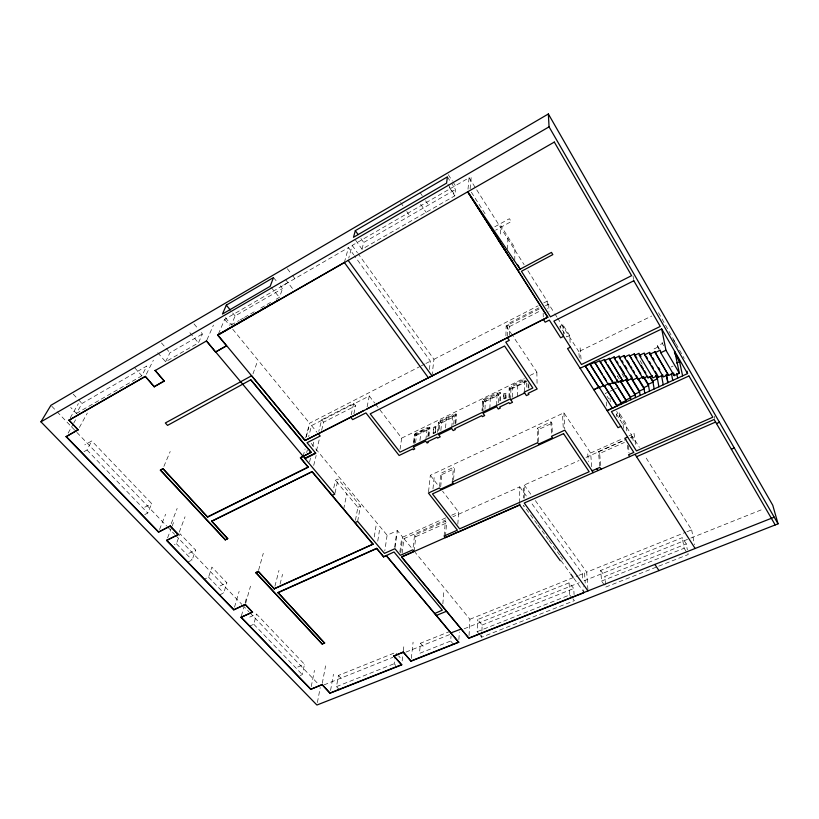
<?xml version="1.0" encoding="UTF-8"?>
<svg xmlns="http://www.w3.org/2000/svg" width="819" height="819" viewBox="0 0 819 819"><rect width="100%" height="100%" fill="white"/><g stroke="black" fill="none" stroke-linecap="round" stroke-linejoin="round"><path stroke-width="0.61" stroke-dasharray="4.09 3.07" d="M519.696 502.733L519.737 486.844L452.897 516.789M517.669 396.376L517.741 382.514M514.752 260.381L514.895 247.87L500.859 225.686L500.481 236.671M512.561 397.246L512.674 388.39L510.923 385.841L524.6 379.177L526.33 381.746L512.674 388.39M510.728 399.723L510.923 385.841M509.756 397.573L509.889 389.056L509.162 387.981L524.723 380.395M509.377 335.34L509.531 326.576L507.719 323.843L541.799 306.367M508.998 397.717L509.162 387.981M505.978 398.167L505.681 392.608L503.828 393.509L503.705 398.484L504.115 399.068L505.978 398.167L505.681 392.608M507.463 336.343L507.719 323.843M504.115 399.068L503.828 393.509M507.637 249.201L507.913 236.845M505.917 335.882L506.142 325.89L539.752 308.671M500.542 400.706L500.737 393.376L500.071 392.414L482.483 400.982L481.992 410.78M499.825 400.952L500.071 392.414M498.454 402.682L498.689 395.075L497.072 392.751L483.701 399.283L483.138 410.708M496.662 405.415L497.072 392.751M572.839 598.73L574.406 600.634L481.654 637.192L481.848 632.329M481.9 631.111L482.135 625.03L477.682 619.543L569.103 582.811L573.75 588.482L574.078 594.563M489.854 408.701L490.366 396.027M479.402 634.438L477.139 631.684L477.682 619.543M484.961 409.213L485.319 401.576L483.701 399.283M482.729 410.514L483.159 401.945L482.483 400.982M469.041 635.534L469.891 619.266L415.223 552.415M458.875 639.567L459.346 632.053M457.821 524.15L458.681 512.09L442.588 491.205M453.726 644.614L450.685 641.011L451.044 635.913M453.572 479.709L454.443 468.724L453.45 467.403L440.847 473.29L439.568 486.721M452.262 482.043L453.45 467.403M442.833 603.951L443.837 591.564M455.855 423.392L456.562 414.762L455.948 413.923L438.534 422.409L437.5 432.299M445.475 536.373L446.601 522.921L445.382 521.355L414.578 535.114L412.991 548.597M455.129 423.771L455.948 413.923M444.133 536.025L445.382 521.355M453.716 424.273L454.361 416.687L452.856 414.629L440.1 420.843L439.066 430.968M451.75 427.242L452.856 414.629M470.116 188.851L471.253 176.505M440.694 486.814L441.84 474.59L440.847 473.29M467.997 189.179L469.082 177.764L352.19 245.413L348.751 258.036M445.505 427.856L446.468 417.741M450.255 631.275L420.454 643.243L419.441 653.429L450.685 641.011M440.857 430.497L441.615 422.891L440.1 420.843M432.985 488.83L434.285 476.146M438.38 430.661L439.148 423.249L438.534 422.409M435.616 432.627L435.749 426.259L433.671 427.272L433.036 432.985L433.527 433.64L435.616 432.627L435.749 426.259M428.552 491.758L430.323 475.286L563.892 412.817L590.612 453.02L592.086 470.823M411.343 658.425L413.083 642.168M433.527 433.64L433.671 427.272M428.409 435.667L429.381 427.211L414.578 434.428L413.452 442.905M428.972 436.414L429.934 427.958L429.381 427.211M414.097 551.351L415.806 536.64L414.578 535.114M427.805 436.844L428.654 429.432L427.272 427.59L415.12 433.517L413.81 443.407M402.16 660.882L403.163 652.129M403.317 650.88L403.89 645.874M425.819 439.926L427.272 427.59M355.63 240.254L361.998 249.181L454.77 195.854L455.518 189.476L451.464 183.169M431.982 375.89L433.957 359.326L358.138 253.695M395.741 665.448L394.185 663.707L394.799 658.722M419.942 440.438L421.181 430.559M429.351 369.461L430.384 361.169L354.463 255.804M415.54 442.772L416.513 435.339L415.12 433.517M402.098 553.204L403.972 538.656L445.915 519.911M414.015 443.642L415.131 435.165L414.578 434.428M399.867 552.006L401.464 539.885M400.686 552.897L402.733 537.141L397.389 530.599L387.111 535.237L384.787 550.962M394.676 547.143L396.509 533.845M395.065 547.512L397.389 530.599M400.041 449.273L401.689 438.114L375.44 404.033M377.754 541.113L379.463 530.262M374.252 536.916L376.003 526.085M339.65 689.977L336.486 686.639L338.442 675.44L395.567 652.487L397.87 655.077M330.559 690.478L333.466 674.262M357.647 521.416L360.452 506.081L338.042 479.013L335.432 480.282L333.405 489.588M355.456 520.27L357.862 507.289L335.432 480.282M322.287 683.312L325.563 665.888M317.393 702.528L320.229 687.561M311.24 686.588L314.445 670.423M367.117 406.869L369.267 396.017L311.527 425.593L308.65 436.588M343.673 509.131L346.744 493.898M300.082 675.521L302.324 674.6L304.484 664.26L256.531 614.086L249.775 617.086M353.869 413.882L355.579 405.835L353.654 403.388L321.683 419.768L318.786 431.326M351.177 414.854L353.654 403.388M335.043 492.966L338.042 479.013M313.708 465.417L316.154 455.487M316.441 450.839L319.195 439.772M321.611 430.272L323.628 422.174L355.579 405.835M280.088 584.06L282.535 574.354M312.735 446.14L313.984 441.226M309.531 462.039L310.79 457.084M274.928 586.199L278.972 570.454M361.998 249.181L363.718 242.465L455.518 189.476M306.685 452.508L307.32 450.051M303.122 456.326L305.057 448.945M305.702 437.858L309.592 423.228L420.219 366.39M306.286 436.732L308.876 426.955M249.252 626.269L253.798 624.273L256.531 614.086M258.609 570.157L263.288 553.316M344.359 262.489L348.505 247.543L353.716 254.781M241.41 615.878L243.816 607.35M245.198 602.487L246.222 598.832M245.69 603.204L250.481 586.209M234.521 607.166L239.128 591.39M219.175 595.055L223.751 592.956L226.873 582.811L211.875 567.117L208.558 577.19L203.972 579.35M187.51 562.223L192.127 560.012L195.618 550.081L180.098 533.845L176.402 543.693L174.416 544.666M252.979 373.884L256.746 363.37M276.167 299.222L279.443 297.338L282.627 288.503L280.333 285.77M179.269 532.094L185.043 516.789M167.588 537.878L171.703 527.272M172.154 526.085L173.526 522.553M171.222 523.669L177.16 508.425M159.521 529.524L165.622 514.26M225.43 317.68L231.367 324.959L235.104 315.95L282.627 288.503M144.758 514.578L147.748 513.042L151.71 503.644L91.789 440.929L84.807 444.83M163.892 466.38L170.198 451.535M218.407 334.019L224.672 319.369L348.505 247.543M206.972 339.824L213.442 325.112M157.78 352.774L165.602 361.752L198.444 342.874L202.447 333.968L200.911 332.145M165.602 361.752L169.953 352.754L202.447 333.968M146.355 374.211L153.378 360.186M76.382 413.431L141.851 375.798L146.785 366.032L82.002 403.48L76.382 413.431L70.71 407.463M83.999 451.678L87.019 450L91.789 440.929M79.371 427.508L87.305 413.083M68.1 433.138L73.096 424.232M73.72 423.126L75.583 419.789M70.229 417.936L78.378 403.603M286.619 283.364L283.753 285.022M231.367 324.959L239.015 320.567M240.11 319.942L243.386 318.059M244.482 317.424L254.31 311.773M260.872 308.016L270.7 302.365M494.778 226.791L509.408 218.693L511.21 221.56L495.546 230.211M144.789 507.196L151.71 503.644M421.345 365.806L424.733 364.066M425.87 363.493L430.384 361.169M433.957 359.326L538.124 305.815M543.785 302.897L547.184 301.157L527.487 270.035M545.352 305.804L548.71 304.074L554.187 312.725M509.531 326.576L541.308 310.329M560.155 328.542L560.032 326.218L562.899 324.785L569.655 335.462L570.126 342.475M569.655 335.462L566.799 336.885L560.032 326.218M401.689 438.114L524.252 378.265M529.975 375.471L536.854 372.113L513.124 336.394M579.279 357.575L578.808 351.617L651.668 316.032M439.148 423.249L456.562 414.762M483.159 401.945L500.737 393.376M415.131 435.165L429.934 427.958M509.889 389.056L526.566 380.937M441.615 422.891L454.361 416.687M485.319 401.576L498.689 395.075M416.513 435.339L428.654 429.432M434.152 427.917L436.23 426.904M504.228 394.093L506.081 393.192M503.705 398.484L505.569 397.584M433.036 432.985L435.135 431.971M188.769 553.398L195.618 550.081M659.019 349.324L657.503 345.813L662.366 343.499L662.131 342.291M657.749 347.164L653.03 349.406L653.234 350.552M357.862 507.289L360.452 506.081M608.763 391.83L605.292 393.448L608.65 398.74M609.909 391.287L613.38 389.67M614.537 389.127L619.154 386.967M537.643 442.69L537.366 428.255L550.972 421.908L551.924 423.31L552.323 434.121M671.14 366.963L673.075 366.062M441.84 474.59L454.443 468.724M538.564 441.687L538.318 429.647L551.924 423.31M220.065 585.954L226.873 582.811M616.697 416.574L616.4 414.117L619.184 412.837L625.849 423.403L627.139 433.323M623.556 428.378L623.085 424.651L625.849 423.403M402.733 537.141L445.864 517.833M451.689 515.223L458.681 512.09M590.612 453.02L623.269 438.4M629.105 435.79L631.439 434.746L616.687 411.455M599.774 466.175L598.433 451.678L626.525 439.127M524.221 498.218L524.191 485.043L578.982 460.554M585.974 457.432L624.447 440.243M630.272 437.633L632.606 436.588L639.393 447.317M600.757 465.581L599.631 453.491L624.334 442.475M415.806 536.64L446.601 522.921M297.819 667.014L304.484 664.26M469.891 619.266L577.702 575.798M578.89 575.327L582.442 573.894L530.804 502.18M587.919 589.639L586.721 572.164L685.759 532.237M686.936 531.766L691.656 529.862L644.819 455.886M604.402 585.053L601.566 581.07L600.685 570.433L682.278 537.653L686.291 543.908L687.346 549.815M324.027 684.889L392.885 657.319M405.937 652.098L449.866 634.51M464.117 628.808L579.268 582.719M584.019 580.814L689.67 538.523M690.857 538.052L763.277 509.06M482.135 625.03L573.75 588.482M605.61 584.674L604.893 576.371L686.291 543.908M601.566 581.07L684.141 548.249L682.278 537.653M336.486 686.639L394.185 663.707M477.139 631.684L569.707 594.932L569.103 582.811M605.814 587.039L657.596 566.605M658.773 566.144L688.195 554.535L687.561 550.992M176.402 543.693L192.127 560.012M208.558 577.19L223.751 592.956M253.798 624.273L302.324 674.6M87.019 450L147.748 513.042M51.781 406.244L56.204 410.851M57.084 411.773L166.677 526.013M167.567 526.934L174.631 534.305M175.522 535.227L241.81 604.32M242.69 605.241L248.874 611.691M249.764 612.612L317.813 683.548M338.442 675.44L343.13 680.425M73.229 394.154L77.61 398.822M78.491 399.754L82.002 403.48M134.644 367.711L141.851 375.798M398.638 655.947L400.163 657.677M161.476 342.946L165.325 347.399M166.103 348.29L169.953 352.754M420.454 643.243L425.01 648.525M189.895 332.739L198.444 342.874M270.935 287.223L279.443 297.338M273.485 277.559L277.293 282.115M194.031 323.914L197.85 328.48M311.179 443.376L387.111 535.237M569.707 594.932L572.051 597.778M224.672 319.369L229.525 325.307M232.76 329.258L309.592 423.228M311.527 425.593L316.984 432.268M403.972 538.656L412.008 548.484M480.149 635.36L481.654 637.192M232.709 313.001L235.104 315.95M321.683 419.768L323.628 422.174M369.267 396.017L374.672 403.03M430.323 475.286L438.759 486.23M285.555 279.535L292.782 288.964M287.356 268.724L291.625 274.324M292.332 275.266L295.894 279.934M537.1 523.996L523.576 505.405L523.587 506.275M537.848 525.03L545.362 535.36M546.109 536.394L548.361 539.496M549.119 540.53L556.623 550.849M557.381 551.883L559.633 554.985M560.38 556.019L563.39 560.145M561.035 560.677L570.055 573.095M573.812 578.265L583.568 591.717L583.251 586.619M519.737 486.844L527.119 497.061M352.19 245.413L357.391 252.661M524.191 485.043L531.633 495.413M535.36 500.593L586.721 572.164M360.913 238.524L363.718 242.465M600.685 570.433L604.893 576.371M537.366 428.255L538.318 429.647M400.645 202.467L403.388 206.521M406.818 211.589L408.876 214.639M420.679 204.248L426.228 212.551M420.137 192.557L422.184 195.639M425.593 200.788L427.641 203.87M506.142 325.89L512.428 335.34M598.433 451.678L599.631 453.491M449.293 187.377L454.77 195.854M447.399 176.863L450.788 182.115M684.141 548.249L686.844 552.436M447.839 184.132L455.374 195.802M448.28 174.672L452.323 180.968M452.999 182.013L456.367 187.264M616.4 414.117L623.085 424.651M471.355 192.209L485.595 214.588M469.082 177.764L524.099 264.67M554.872 313.8L556.92 317.045M557.606 318.12L578.808 351.617M619.277 379.013L617.301 375.829L618.724 378.757M621.959 373.628L624.58 377.887M640.089 360.677L642.669 364.967M657.503 345.813L659.397 349.048M662.366 343.499L663.625 345.659M658.507 312.704L684.213 358.425M673.556 339.926L676.064 344.277M714.199 416.206L714.772 418.54M691.656 529.862L694.44 544.758M633.005 275.983L633.609 279.566M629.002 260.176L629.422 262.694M633.998 433.231L635.739 445.843M632.606 436.588L633.292 441.646M631.439 434.746L632.114 439.793M628.327 445.782L629.258 453.009M627.303 445.137L628.224 452.354M619.184 412.837L620.085 420.229M609.909 398.085L610.329 401.771M606.214 401.975L607.012 409.275M580.139 347.88L581.193 360.944M587.766 453.931L588.37 461.558M584.551 573.044L585.206 583.026M582.442 573.894L582.841 580.261M562.899 324.785L563.574 336.353M563.892 412.817L564.752 428.921M562.653 416.247L563.298 428.665M548.71 304.074L549.006 311.466M547.184 301.157L547.461 308.528M550.972 421.908L551.494 436.302M543.161 313.196L543.273 316.902M536.854 372.113L537.11 385.35M528.828 384.705L528.859 388.339M528.101 383.62L528.132 388.462M526.341 383.005L526.382 389.301M524.6 380.425L524.651 393.007M523.546 488.278L523.566 498.065"/><path stroke-width="1.23" d="M520.045 269.113L467.751 191.718L513.144 262.838L497.911 239.517M560.329 560.78L519.696 505.067L519.696 503.961M517.874 270.403L551.463 252.406L552.825 254.617L521.427 271.273L550.419 316.82L631.603 275.655L554.289 142.035M583.568 591.717L583.65 592.864L468.898 638.277L401.627 556.838L414.097 551.351L412.848 549.815L400.368 555.323L394.901 548.72L384.428 553.378L357.647 521.416L355.016 522.635M461.22 629.023L451.013 632.872M458.701 642.311L386.169 555.466L458.701 642.311L411.046 661.179L403.224 652.026L393.816 656.029L401.699 664.874L330.067 693.222L322.051 684.551L310.698 689.332L322 684.797M468.898 638.277L401.597 557.084L458.63 531.766M446.509 611.271L436.23 615.489M434.613 613.554L442.332 610.145L394.011 551.986L383.527 556.859L386.138 555.702M411.046 661.179L403.224 652.026M401.699 664.874L393.847 655.784M383.527 556.859L376.617 548.351L277.948 592.546L324.6 643.089L322.236 644.072L255.794 572.706L258.272 571.355L274.242 588.861L258.272 571.355M274.242 588.861L373.085 544.144L312.172 471.621L211.66 521.14L227.662 538.697L225.225 539.864L160.37 470.188L162.93 468.663L207.586 517.076L162.93 468.663M330.067 693.222L322.051 684.551M324.6 643.089L277.948 592.546M322.236 644.072L255.866 572.471M366.83 408.957L547.788 317.26L467.741 191.841L547.788 317.26M363.974 410.401L304.996 440.53L251.484 375.645M211.578 521.375L312.172 471.621M207.586 517.076L308.22 467.219L300.378 457.893L311.169 452.283L250.88 379.729L167.537 425.389L165.346 422.973L251.413 375.86M308.22 467.219L300.44 457.667L311.169 452.283M304.996 440.53L547.778 317.117M310.698 689.332L241.001 617.331L252.518 612.213L245.342 604.412L233.743 609.838L166.585 540.468L178.378 534.449L170.311 526.013L158.487 532.115L66.114 436.691L78.143 429.719L68.97 420.137L145.28 376.361L154.238 386.763L145.28 376.361M355.323 230.651L353.501 237.285L446.56 183.139L447.399 176.863L355.323 230.651L358.118 234.592M241.001 617.331L252.58 611.977M233.743 609.838L245.342 604.412M227.662 538.697L211.66 521.14M225.225 539.864L227.733 538.462M428.327 377.743L344.359 262.489L217.578 335.043L226.505 345.813L215.499 352.047L206.47 340.96L334.797 494.133L332.145 495.403M166.585 540.468L178.378 534.449M158.487 532.115L170.311 526.013M226.505 345.813L215.499 352.047M217.578 335.043L278.04 300.204M226.331 305.129L222.461 314.046L270.168 286.302L273.485 277.559L226.331 305.129L230.313 310.043M164.25 381.091L155.129 370.413L164.25 381.091L154.238 386.763M66.114 436.691L78.143 429.719M78.03 429.944L68.97 420.137M40.95 421.836L50.901 405.323L548.361 113.974L772.767 505.262L778.05 523.822L316.922 705.026L40.95 421.836L549.058 126.853L548.361 113.974M155.026 370.628L206.47 340.96M68.847 420.362L145.178 376.576M554.32 142.076L217.926 335.155M154.341 386.548L164.353 380.876M160.37 470.188L162.827 468.888M304.781 458.312L315.53 452.938M305.088 458.671L315.827 453.306L307.043 442.7L320.178 436.056L318.202 433.63M563.574 336.353L560.657 337.807L549.344 320.086L545.167 322.195L543.345 319.369M207.668 516.84L308.282 466.994M570.433 347.154L567.536 348.577L618.017 427.672L620.853 426.382M510.728 399.723L524.651 393.007M580.108 368.284L661.721 328.962L687.561 373.587L607.155 410.647L612.295 408.118L598.955 386.906L599.037 387.725L603.644 385.554L590.018 363.964L585.38 366.206L599.037 387.725M608.425 384.715L608.333 383.896L603.705 386.077L590.069 364.486L594.727 362.233L608.425 384.715L613.206 382.473L606.091 371.089M594.809 363.042L599.621 360.729L613.329 383.517L617.997 381.326L616.707 379.248M599.733 361.763L604.442 359.5L606.377 362.612M622.839 380.241L618.14 382.442L604.565 360.606L609.295 358.333L622.962 381.142L627.682 378.921L627.886 380.425L632.637 378.204M622.962 381.142L609.397 359.213L614.158 356.93L615.438 359.029M627.886 380.425L614.342 358.415L619.123 356.122L620.413 358.22M636.383 375.593L637.663 377.702L632.892 379.934L619.348 357.821L624.16 355.518L625.44 357.637M642.946 378.491L642.72 377.129L637.919 379.371L624.385 357.156L629.227 354.842L642.946 378.491L647.768 376.238L648.034 377.835L652.497 375.757M629.422 356.183L634.285 353.869L636.854 358.128M648.034 377.835L634.53 355.436L639.025 353.286L639.363 355.395L652.876 377.897L657.759 375.624L658.077 377.385L644.584 354.781L644.287 353.05L639.363 355.395M644.584 354.781L649.539 352.426L651.463 355.661M668.427 374.59L663.339 376.945L649.856 354.238L654.975 351.812L668.591 375.44L673.699 373.065M668.591 375.44L655.128 352.641L660.278 350.204L660.759 352.713L674.211 375.624L679.361 373.239L674.805 351.556M660.759 352.713L665.939 350.256L661.721 328.962M598.976 387.131L593.795 389.721L598.996 387.274L585.38 366.206M676.689 363.042L679.586 361.691L674.549 352.999M658.896 386.803L657.278 377.764L662.991 375.102M654.176 388.974L652.794 380.958L657.462 378.798L655.538 375.563M649.477 391.144L648.341 384.295L652.999 382.135L649.774 376.771M644.788 393.304L643.888 387.633L648.535 385.483L643.355 376.914M640.12 395.454L639.444 391.042L644.082 388.892L638.226 379.279M635.462 397.604L634.96 394.154L639.588 392.004L631.101 378.153M630.825 399.733L630.446 397.031L635.073 394.901L625.89 380.006M626.207 401.863L625.951 399.989L630.569 397.86L620.034 380.886M621.478 404.043L621.314 402.764L626.033 400.583L614.813 382.596M616.891 406.163L616.799 405.405L621.375 403.296L608.804 383.241M255.794 572.706L258.21 571.59M458.609 532.002L519.696 505.067M274.304 588.626L373.085 544.144M277.887 592.792L376.586 548.587M627.63 437.039L624.805 438.298L633.824 452.426L628.531 454.76L629.729 456.623M592.086 470.823L599.887 467.383L601.105 469.205M519.696 504.832L445.372 537.602L444.133 536.025L457.391 530.18L428.419 493.028L439.445 487.95L440.458 489.26L453.276 483.364L452.262 482.043L537.643 442.69L538.615 444.093L552.456 437.725L551.494 436.302L564.813 430.159L593.304 472.635M636.568 456.715L715.611 422.041M716.533 423.628L719.461 422.174M731.387 449.262L734.285 447.86M322.287 643.826L324.652 642.843M393.816 656.029L403.194 652.272M330.108 692.976L401.719 664.629M411.077 660.933L458.722 642.065M468.908 638.032L774.221 517.178M66.237 436.476L158.579 531.879M166.677 540.233L233.814 609.592M241.062 617.086L310.749 689.086M170.219 526.248L178.296 534.684M245.28 604.657L252.518 612.213M160.463 469.963L225.307 539.629M376.617 548.351L383.568 556.613M312.111 471.846L373.044 544.379M217.67 334.838L305.057 440.305M250.809 379.944L311.118 452.518M350.686 417.147L352.641 419.625L365.929 412.899L399.129 455.477L412.653 448.966L413.216 449.703L414.742 448.966L413.329 447.123L425.675 441.165L427.088 443.028L428.276 442.455L427.713 441.707L436.977 437.244L437.612 438.083L440.223 436.834L438.677 434.766L451.648 428.511L453.173 430.589L455.344 429.545L454.719 428.695L481.736 415.673L482.432 416.646L484.664 415.571L483.005 413.247L496.621 406.674L498.269 409.019L500.337 408.026L499.651 407.043L508.916 402.59L509.664 403.665L512.499 402.303L510.186 398.935L399.989 452.149L370.188 413.841L504.586 345.997L532.841 387.991L524.109 392.209L526.412 395.608L528.92 394.4L528.173 393.304L537.182 388.964L505.773 342.127L509.285 340.356L507.442 337.592M348.116 260.329L431.982 375.89M588.001 590.888L524.232 503.02L714.137 419.492L775.204 524.938M570.802 574.129L573.054 577.231M654.862 564.424L658.998 570.608M596.826 468.734L598.044 470.556M635.012 454.289L695.136 548.484M517.403 264.547L519.389 267.67M604.187 385.411L616.799 405.405M604.227 385.79L616.84 405.784L612.315 408.272M609.397 383.773L621.314 402.764M595.413 363.319L602.211 374.15M603.572 376.32L606.295 380.651M614.741 382.002L625.951 399.989M600.266 361.763L604.791 369.011M607.667 364.69L615.417 377.16M620.587 381.132L630.446 397.031M626.443 380.333L634.96 394.154M616.727 361.128L618.017 363.216M619.952 366.359L624.457 373.689M625.747 375.788L627.037 377.876M621.693 360.329L622.983 362.428M624.917 365.581L626.842 368.745M630.702 375.051L631.992 377.149M631.613 378.255L639.444 391.042M638.687 379.095L643.888 387.633M627.374 360.8L629.299 363.974M630.589 366.083L631.879 368.202M633.159 370.311L634.449 372.42M643.806 376.812L648.341 384.295M629.872 355.907L631.797 359.091M633.087 361.21L640.796 373.945M641.349 365.581L643.273 368.775M644.563 370.915L645.843 373.044M639.67 354.361L640.949 356.5M650.214 376.668L652.794 380.958M655.999 375.614L657.278 377.764M646.211 356.275L647.501 358.425M649.426 361.65L650.706 363.8M651.985 365.95L653.265 368.1M655.19 371.324L657.114 374.549M652.743 357.821L654.023 359.981M658.507 367.536L659.786 369.697M665.939 350.256L679.361 373.239M674.344 352.006L679.371 360.688L682.616 375.87M549.058 126.853L778.05 523.822M687.049 371.253L687.561 373.587M676.709 373.423L677.682 378.143M673.873 373.925L674.211 375.624M671.375 373.433L672.768 380.405M666.431 374.457L667.997 382.606M666.216 374.559L667.782 382.708M661.578 375.767L663.247 384.797M654.975 351.812L655.128 352.641M649.539 352.426L649.856 354.238M634.285 353.869L634.53 355.436M624.16 355.518L624.385 357.156M619.123 356.122L619.348 357.821M614.158 356.93L614.342 358.415M613.206 382.473L613.329 383.517M609.295 358.333L609.397 359.213M604.442 359.5L604.565 360.606M603.644 385.554L603.705 386.077M590.018 363.964L590.069 364.486M633.814 280.763L553.879 321.12L581.48 364.496L660.268 326.443L633.814 280.763M563.554 433.63L432.463 493.908L459.633 528.849L589.178 471.734L563.554 433.63M688.943 375.972L611.445 411.609L636.445 450.9L712.827 417.219L688.943 375.972"/></g></svg>
